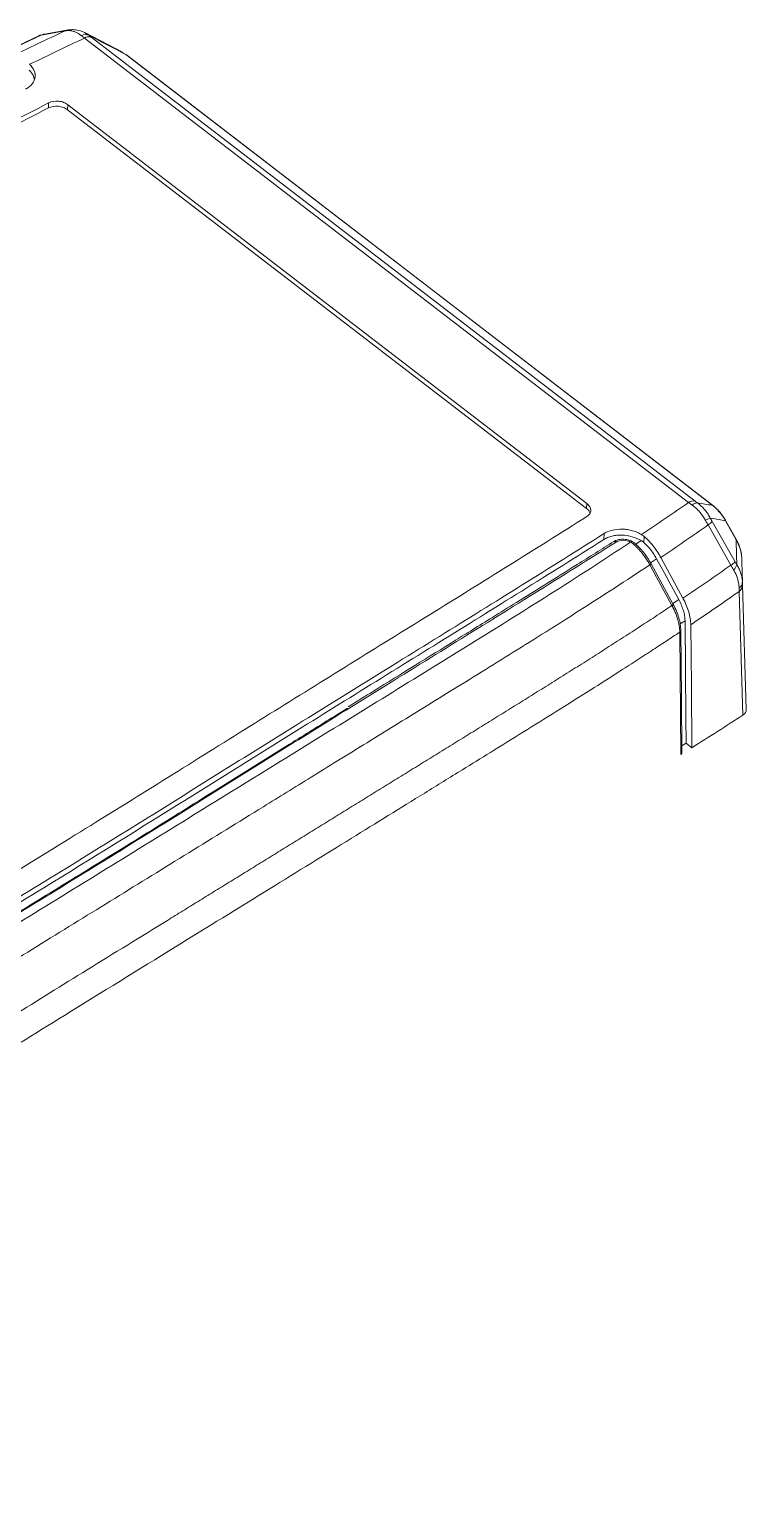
# Model space of a CAD drawing. Header units: inches. Extents: x 319 to 1827, y 1181 to 1488.
# Drawn here: x 1131.9 to 1157.7, y 1255.8 to 1309.2 of the extents above; entities that cross this region are included whole.
import ezdxf

# ---------------------------------------------------------------- set-up
doc = ezdxf.new("R2010")
doc.units = ezdxf.units.IN

msp = doc.modelspace()

# ---------------------------------------------------------------- linework, layer by layer
at = {"color": 7, "linetype": 'Continuous', "lineweight": 15}
for p, q in [((1133.131, 1309.127), (1132.27, 1308.975)), ((1133.249, 1309.16), (1132.388, 1309.008)), ((1133.374, 1309.172), (1133.247, 1309.16)), ((1133.379, 1309.172), (1133.401, 1309.171)), ((1135.195, 1308.36), (1133.84, 1309.065)), ((1132.181, 1308.948), (1130.119, 1307.961)), ((1132.183, 1308.949), (1132.149, 1308.921)), ((1132.258, 1308.976), (1132.218, 1308.958)), ((1133.829, 1308.865), (1155.591, 1292.141)), ((1155.824, 1292.184), (1134.062, 1308.908)), ((1135.25, 1308.313), (1135.108, 1308.404)), ((1135.167, 1308.359), (1135.315, 1308.277)), ((1135.315, 1308.277), (1156.446, 1292.037)), ((1156.475, 1292.021), (1135.344, 1308.26)), ((1132.532, 1306.352), (1132.539, 1306.533)), ((1133.233, 1306.466), (1133.221, 1306.286)), ((1151.93, 1292.097), (1133.233, 1306.466)), ((1151.917, 1291.917), (1133.221, 1306.286)), ((1151.93, 1292.097), (1151.917, 1291.917)), ((1156.438, 1291.451), (1157.262, 1290.004)), ((1157.302, 1290.791), (1156.914, 1291.481)), ((1157.302, 1290.811), (1156.919, 1291.493)), ((1152.532, 1290.8), (1152.544, 1291.014)), ((1153.986, 1290.916), (1153.973, 1290.7)), ((1156.293, 1291.327), (1157.116, 1289.88)), ((1153.639, 1290.68), (1153.558, 1290.733)), ((1154.194, 1289.892), (1154.99, 1288.425)), ((1155.038, 1288.464), (1154.241, 1289.931)), ((1157.526, 1289.203), (1157.528, 1289.336)), ((1157.546, 1284.479), (1157.413, 1288.933)), ((1157.669, 1284.687), (1157.536, 1289.164)), ((1155.312, 1283.053), (1155.272, 1287.467)), ((1155.349, 1283.366), (1155.503, 1283.463)), ((1155.71, 1283.304), (1155.503, 1283.463))]:
    msp.add_line(p, q, dxfattribs=at)
at = {"color": 8, "linetype": 'Continuous', "lineweight": 15}
for p, q in [((1133.986, 1308.968), (1133.847, 1309.049)), ((1153.886, 1290.765), (1153.686, 1290.631)), ((1154.221, 1289.961), (1154.439, 1290.107)), ((1155.235, 1288.641), (1155.006, 1288.487)), ((1155.29, 1287.76), (1155.462, 1287.876))]:
    msp.add_line(p, q, dxfattribs=at)
at = {"color": 7, "linetype": 'Continuous', "lineweight": 15, "flags": 128}
for points in [[(1135.344, 1308.26), (1135.336, 1308.266), (1135.315, 1308.277)], [(1156.475, 1292.021), (1156.485, 1292.012), (1156.496, 1292.001)], [(1156.915, 1291.501), (1156.916, 1291.501), (1156.919, 1291.497), (1156.918, 1291.49), (1156.914, 1291.481)], [(1157.302, 1290.811), (1157.303, 1290.81), (1157.306, 1290.806), (1157.306, 1290.799), (1157.302, 1290.791)], [(1155.235, 1288.641), (1154.971, 1289.127), (1154.705, 1289.617), (1154.439, 1290.107)], [(1154.589, 1290.156), (1154.988, 1289.423), (1155.386, 1288.69)], [(1157.505, 1290.151), (1157.501, 1290.182), (1157.495, 1290.212)], [(1155.503, 1283.463), (1155.494, 1284.378), (1155.478, 1286.127), (1155.462, 1287.876)], [(1155.669, 1287.733), (1155.69, 1285.519), (1155.71, 1283.304)], [(1155.351, 1283.117), (1155.333, 1285.101), (1155.311, 1287.535)]]:
    msp.add_lwpolyline(points, dxfattribs=at)
at = {"color": 8, "linetype": 'Continuous', "lineweight": 15, "flags": 128}
for points in [[(1156.446, 1292.037), (1156.466, 1292.027), (1156.475, 1292.021)], [(1153.559, 1290.733), (1153.557, 1290.734), (1153.545, 1290.735), (1153.532, 1290.732), (1153.517, 1290.724), (1153.501, 1290.712)], [(1155.037, 1288.466), (1155.038, 1288.466), (1155.037, 1288.462), (1155.031, 1288.455), (1155.021, 1288.447), (1155.008, 1288.437), (1154.99, 1288.425)]]:
    msp.add_lwpolyline(points, dxfattribs=at)
at = {"color": 8, "linetype": 'Continuous', "lineweight": 15}
for centre, radius, start, end in [((1133.287, 1308.796), 0.366, 96.1047, 115.1792), ((1133.383, 1308.887), 0.285, 90.9191, 118.6315), ((1152.924, 1290.649), 0.0862, 47.5546, 115.1357), ((1153.611, 1290.61), 0.0745, 68.7435, 128.2507), ((1154.139, 1290.006), 0.127, 295.633, 323.718), ((1155.226, 1287.539), 0.0849, 302.5623, 357.3491)]:
    msp.add_arc(centre, radius, start, end, dxfattribs=at)
at = {"color": 7, "linetype": 'Continuous', "lineweight": 15}
for centre, radius, start, end in [((1132.365, 1308.558), 0.431, 103.6947, 115.0692), ((1132.426, 1308.643), 0.366, 95.8509, 115.2102), ((1133.865, 1308.665), 0.327, 68.1212, 116.9895), ((1133.991, 1308.639), 0.278, 75.1244, 125.6276), ((1155.752, 1291.915), 0.278, 75.1244, 125.6276), ((1155.898, 1291.869), 0.251, 87.5041, 135.2516), ((1156.625, 1290.619), 0.983, 104.8306, 116.075), ((1155.969, 1291.852), 0.616, 301.6679, 319.4819), ((1156.795, 1290.402), 0.613, 301.6225, 319.5704), ((1156.989, 1289.984), 0.349, 309.4632, 345.3449), ((1157.308, 1289.27), 0.226, 296.6454, 355.7886), ((1157.247, 1289.169), 0.288, 304.9833, 358.873)]:
    msp.add_arc(centre, radius, start, end, dxfattribs=at)
for points in [[(1131.141, 1308.177), (1131.806, 1308.501), (1132.467, 1308.817), (1133.131, 1309.127)], [(1130.249, 1308.008), (1130.917, 1308.334), (1131.591, 1308.656), (1132.27, 1308.975)], [(1131.853, 1307.922), (1132.507, 1308.24), (1133.166, 1308.554), (1133.829, 1308.865)], [(1133.986, 1308.968), (1134.429, 1308.738), (1134.872, 1308.507), (1135.315, 1308.277)], [(1134.062, 1308.908), (1134.035, 1308.928), (1134.01, 1308.949), (1133.986, 1308.968)], [(1155.591, 1292.141), (1155.033, 1291.749), (1154.469, 1291.362), (1153.9, 1290.979)], [(1155.909, 1292.12), (1155.879, 1292.141), (1155.851, 1292.163), (1155.824, 1292.184)], [(1156.446, 1292.037), (1156.268, 1292.064), (1156.089, 1292.092), (1155.909, 1292.12)], [(1153.9, 1290.979), (1153.93, 1290.96), (1153.959, 1290.939), (1153.986, 1290.916)], [(1154.589, 1290.156), (1155.162, 1290.542), (1155.73, 1290.932), (1156.293, 1291.327)], [(1153.973, 1290.7), (1153.946, 1290.724), (1153.917, 1290.746), (1153.886, 1290.765)], [(1157.302, 1290.791), (1157.309, 1290.493), (1157.318, 1290.194), (1157.327, 1289.895)], [(1157.116, 1289.88), (1156.545, 1289.478), (1155.968, 1289.082), (1155.386, 1288.69)], [(1157.536, 1289.164), (1157.535, 1289.192), (1157.534, 1289.222), (1157.533, 1289.254)], [(1157.546, 1284.479), (1157.627, 1284.532), (1157.672, 1284.606), (1157.669, 1284.687)], [(1155.71, 1283.304), (1156.328, 1283.694), (1156.941, 1284.086), (1157.546, 1284.479)]]:
    msp.add_open_spline(points, degree=3, dxfattribs=at)
for points, knots in [([(1133.247, 1309.137), (1133.233, 1309.137), (1133.205, 1309.136), (1133.166, 1309.133), (1133.143, 1309.129), (1133.131, 1309.127)], [0, 0, 0, 0, 0.334384, 0.6677, 1, 1, 1, 1]), ([(1133.716, 1308.956), (1133.7, 1308.968), (1133.666, 1308.994), (1133.615, 1309.027), (1133.563, 1309.057), (1133.51, 1309.082), (1133.458, 1309.102), (1133.405, 1309.118), (1133.352, 1309.129), (1133.299, 1309.136), (1133.264, 1309.137), (1133.247, 1309.137)], [0, 0, 0, 0, 0.110729, 0.221893, 0.333349, 0.444948, 0.556545, 0.66799, 0.77914, 0.889855, 1, 1, 1, 1]), ([(1133.86, 1309.054), (1133.782, 1309.09), (1133.626, 1309.162), (1133.461, 1309.169), (1133.379, 1309.172)], [0, 0, 0, 0, 0.49872, 1, 1, 1, 1]), ([(1132.27, 1308.975), (1132.259, 1308.972), (1132.237, 1308.968), (1132.208, 1308.96), (1132.191, 1308.952), (1132.183, 1308.949)], [0, 0, 0, 0, 0.332163, 0.66548, 1, 1, 1, 1]), ([(1133.829, 1308.865), (1133.81, 1308.881), (1133.771, 1308.912), (1133.735, 1308.941), (1133.716, 1308.956)], [0, 0, 0, 0, 0.500278, 1, 1, 1, 1]), ([(1131.708, 1307.027), (1131.755, 1307.052), (1131.798, 1307.079), (1131.875, 1307.139), (1131.91, 1307.173), (1131.967, 1307.243), (1131.99, 1307.279), (1132.026, 1307.357), (1132.039, 1307.397), (1132.059, 1307.52), (1132.049, 1307.605), (1131.984, 1307.769), (1131.928, 1307.85), (1131.853, 1307.922)], [0, 0, 0, 0, 0.125, 0.125, 0.25, 0.25, 0.375, 0.375, 0.5, 0.5, 0.75, 0.75, 1, 1, 1, 1]), ([(1131.842, 1307.706), (1131.895, 1307.647), (1131.995, 1307.538), (1132.015, 1307.415), (1132.024, 1307.358)], [0, 0, 0, 0, 0.53806, 1, 1, 1, 1]), ([(1132.539, 1306.533), (1131.522, 1306.007), (1130.507, 1305.48), (1128.485, 1304.412), (1127.478, 1303.871), (1125.473, 1302.77), (1124.474, 1302.208), (1122.484, 1301.062), (1121.493, 1300.478), (1118.528, 1298.699), (1116.559, 1297.48), (1113.641, 1295.594), (1112.674, 1294.955), (1110.75, 1293.659), (1109.793, 1293.001), (1106.937, 1290.998), (1105.052, 1289.622), (1102.262, 1287.488), (1101.338, 1286.766), (1099.495, 1285.303), (1098.576, 1284.562), (1095.831, 1282.313), (1094.018, 1280.776), (1091.358, 1278.417), (1090.482, 1277.62), (1088.738, 1276.02), (1087.871, 1275.216), (1087, 1274.413)], [0, 0, 0, 0, 0.0625, 0.0625, 0.125, 0.125, 0.1875, 0.1875, 0.25, 0.25, 0.375, 0.375, 0.4375, 0.4375, 0.5, 0.5, 0.625, 0.625, 0.6875, 0.6875, 0.75, 0.75, 0.875, 0.875, 0.9375, 0.9375, 1, 1, 1, 1]), ([(1133.221, 1306.286), (1133.177, 1306.319), (1133.124, 1306.348), (1133.009, 1306.39), (1132.946, 1306.405), (1132.757, 1306.423), (1132.629, 1306.402), (1132.532, 1306.352)], [0, 0, 0, 0, 0.25, 0.25, 0.5, 0.5, 1, 1, 1, 1]), ([(1133.233, 1306.466), (1133.189, 1306.5), (1133.136, 1306.528), (1133.02, 1306.572), (1132.956, 1306.586), (1132.765, 1306.604), (1132.636, 1306.583), (1132.539, 1306.533)], [0, 0, 0, 0, 0.25, 0.25, 0.5, 0.5, 1, 1, 1, 1]), ([(1086.994, 1274.232), (1087.864, 1275.035), (1088.732, 1275.839), (1090.475, 1277.439), (1091.352, 1278.235), (1094.012, 1280.595), (1095.825, 1282.132), (1098.569, 1284.381), (1099.488, 1285.122), (1101.331, 1286.585), (1102.255, 1287.308), (1105.045, 1289.441), (1106.93, 1290.818), (1109.787, 1292.821), (1110.744, 1293.478), (1112.668, 1294.775), (1113.634, 1295.413), (1116.553, 1297.299), (1118.522, 1298.519), (1121.486, 1300.298), (1122.477, 1300.882), (1124.467, 1302.028), (1125.466, 1302.589), (1127.472, 1303.691), (1128.479, 1304.231), (1130.5, 1305.299), (1131.515, 1305.826), (1132.532, 1306.352)], [0, 0, 0, 0, 0.0625, 0.0625, 0.125, 0.125, 0.25, 0.25, 0.3125, 0.3125, 0.375, 0.375, 0.5, 0.5, 0.5625, 0.5625, 0.625, 0.625, 0.75, 0.75, 0.8125, 0.8125, 0.875, 0.875, 0.9375, 0.9375, 1, 1, 1, 1]), ([(1151.928, 1291.632), (1151.972, 1291.66), (1152.007, 1291.694), (1152.056, 1291.77), (1152.068, 1291.812), (1152.069, 1291.94), (1152.019, 1292.029), (1151.93, 1292.097)], [0, 0, 0, 0, 0.25, 0.25, 0.5, 0.5, 1, 1, 1, 1]), ([(1155.72, 1292.045), (1155.698, 1292.062), (1155.654, 1292.095), (1155.612, 1292.126), (1155.591, 1292.141)], [0, 0, 0, 0, 0.499722, 1, 1, 1, 1]), ([(1156.193, 1291.503), (1156.179, 1291.526), (1156.152, 1291.573), (1156.107, 1291.642), (1156.059, 1291.708), (1156.008, 1291.772), (1155.954, 1291.833), (1155.899, 1291.892), (1155.841, 1291.946), (1155.782, 1291.998), (1155.741, 1292.03), (1155.72, 1292.045)], [0, 0, 0, 0, 0.110145, 0.22086, 0.33201, 0.443455, 0.555052, 0.666651, 0.778107, 0.889271, 1, 1, 1, 1]), ([(1155.909, 1292.12), (1155.93, 1292.104), (1155.971, 1292.073), (1156.03, 1292.023), (1156.088, 1291.968), (1156.143, 1291.91), (1156.196, 1291.848), (1156.245, 1291.783), (1156.292, 1291.714), (1156.335, 1291.644), (1156.361, 1291.594), (1156.373, 1291.57)], [0, 0, 0, 0, 0.1082774, 0.2175827, 0.3277908, 0.438767, 0.550369, 0.662448, 0.7748506, 0.8874204, 1, 1, 1, 1]), ([(1156.446, 1292.037), (1156.463, 1292.024), (1156.496, 1291.999), (1156.545, 1291.957), (1156.593, 1291.913), (1156.638, 1291.866), (1156.682, 1291.819), (1156.734, 1291.757), (1156.792, 1291.68), (1156.857, 1291.584), (1156.895, 1291.516), (1156.914, 1291.481)], [0, 0, 0, 0, 0.092658, 0.184384, 0.275093, 0.364721, 0.45321, 0.54049, 0.690081, 0.843356, 1, 1, 1, 1]), ([(1156.917, 1291.498), (1156.888, 1291.546), (1156.831, 1291.643), (1156.727, 1291.779), (1156.615, 1291.902), (1156.535, 1291.968), (1156.495, 1292.001)], [0, 0, 0, 0, 0.246908, 0.49742, 0.749271, 1, 1, 1, 1]), ([(1103.407, 1261.804), (1104.488, 1262.445), (1105.571, 1263.084), (1107.732, 1264.364), (1108.808, 1265.005), (1112.014, 1266.946), (1114.121, 1268.256), (1117.261, 1270.202), (1118.304, 1270.847), (1120.387, 1272.126), (1121.427, 1272.759), (1124.529, 1274.654), (1126.575, 1275.906), (1129.613, 1277.769), (1130.621, 1278.387), (1132.627, 1279.621), (1133.624, 1280.236), (1136.598, 1282.08), (1138.555, 1283.308), (1141.472, 1285.123), (1142.441, 1285.724), (1144.368, 1286.919), (1145.325, 1287.512), (1147.229, 1288.693), (1148.175, 1289.28), (1150.058, 1290.455), (1150.994, 1291.042), (1151.928, 1291.632)], [0, 0, 0, 0, 0.0625, 0.0625, 0.125, 0.125, 0.25, 0.25, 0.3125, 0.3125, 0.375, 0.375, 0.5, 0.5, 0.5625, 0.5625, 0.625, 0.625, 0.75, 0.75, 0.8125, 0.8125, 0.875, 0.875, 0.9375, 0.9375, 1, 1, 1, 1]), ([(1151.917, 1291.917), (1151.935, 1291.902), (1151.972, 1291.871), (1152.011, 1291.819), (1152.035, 1291.779), (1152.04, 1291.756), (1152.041, 1291.752)], [0, 0, 0, 0, 0.308316, 0.625575, 0.933882, 1, 1, 1, 1]), ([(1156.293, 1291.327), (1156.282, 1291.347), (1156.259, 1291.385), (1156.226, 1291.444), (1156.204, 1291.483), (1156.193, 1291.503)], [0, 0, 0, 0, 0.3323, 0.665616, 1, 1, 1, 1]), ([(1156.373, 1291.57), (1156.384, 1291.55), (1156.405, 1291.51), (1156.427, 1291.471), (1156.438, 1291.451)], [0, 0, 0, 0, 0.501894, 1, 1, 1, 1]), ([(1156.914, 1291.481), (1156.839, 1291.494), (1156.659, 1291.524), (1156.479, 1291.553), (1156.373, 1291.57)], [0, 0, 0, 0, 0.4149, 1, 1, 1, 1]), ([(1101.549, 1259.705), (1102.673, 1260.384), (1103.806, 1261.057), (1106.073, 1262.398), (1107.207, 1263.067), (1109.465, 1264.411), (1110.587, 1265.087), (1112.813, 1266.448), (1113.919, 1267.131), (1116.12, 1268.495), (1117.216, 1269.175), (1119.402, 1270.527), (1120.493, 1271.196), (1122.668, 1272.526), (1123.752, 1273.187), (1125.907, 1274.505), (1126.979, 1275.161), (1129.113, 1276.469), (1130.174, 1277.12), (1132.284, 1278.416), (1133.333, 1279.061), (1135.418, 1280.349), (1136.453, 1280.993), (1138.511, 1282.278), (1139.534, 1282.918), (1141.574, 1284.188), (1142.591, 1284.819), (1144.612, 1286.073), (1145.617, 1286.696), (1147.614, 1287.934), (1148.607, 1288.549), (1150.583, 1289.781), (1151.565, 1290.396), (1152.544, 1291.014)], [0, 0, 0, 0, 0.0625, 0.0625, 0.125, 0.125, 0.1875, 0.1875, 0.25, 0.25, 0.3125, 0.3125, 0.375, 0.375, 0.4375, 0.4375, 0.5, 0.5, 0.5625, 0.5625, 0.625, 0.625, 0.6875, 0.6875, 0.75, 0.75, 0.8125, 0.8125, 0.875, 0.875, 0.9375, 0.9375, 1, 1, 1, 1]), ([(1152.532, 1290.8), (1152.575, 1290.827), (1152.622, 1290.851), (1152.723, 1290.893), (1152.778, 1290.91), (1152.891, 1290.938), (1152.949, 1290.948), (1153.069, 1290.96), (1153.132, 1290.963), (1153.317, 1290.958), (1153.443, 1290.939), (1153.678, 1290.872), (1153.789, 1290.824), (1153.886, 1290.765)], [0, 0, 0, 0, 0.125, 0.125, 0.25, 0.25, 0.375, 0.375, 0.5, 0.5, 0.75, 0.75, 1, 1, 1, 1]), ([(1153.9, 1290.979), (1153.851, 1291.009), (1153.8, 1291.036), (1153.691, 1291.083), (1153.633, 1291.103), (1153.515, 1291.137), (1153.455, 1291.15), (1153.332, 1291.169), (1153.268, 1291.174), (1153.083, 1291.179), (1152.96, 1291.166), (1152.735, 1291.112), (1152.631, 1291.069), (1152.544, 1291.014)], [0, 0, 0, 0, 0.125, 0.125, 0.25, 0.25, 0.375, 0.375, 0.5, 0.5, 0.75, 0.75, 1, 1, 1, 1]), ([(1153.986, 1290.916), (1154.043, 1290.867), (1154.099, 1290.814), (1154.209, 1290.699), (1154.263, 1290.637), (1154.365, 1290.508), (1154.413, 1290.442), (1154.506, 1290.302), (1154.549, 1290.23), (1154.589, 1290.156)], [0, 0, 0, 0, 0.25, 0.25, 0.5, 0.5, 0.75, 0.75, 1, 1, 1, 1]), ([(1152.532, 1290.8), (1151.552, 1290.18), (1150.568, 1289.564), (1148.59, 1288.332), (1147.596, 1287.715), (1145.595, 1286.475), (1144.588, 1285.851), (1142.562, 1284.594), (1141.543, 1283.962), (1139.496, 1282.688), (1138.47, 1282.046), (1136.407, 1280.758), (1135.37, 1280.113), (1133.281, 1278.822), (1132.23, 1278.175), (1130.116, 1276.878), (1129.054, 1276.226), (1126.919, 1274.917), (1125.845, 1274.26), (1123.687, 1272.94), (1122.602, 1272.278), (1120.424, 1270.947), (1119.332, 1270.277), (1117.144, 1268.924), (1116.048, 1268.242), (1113.844, 1266.877), (1112.737, 1266.193), (1110.508, 1264.832), (1109.385, 1264.155), (1107.125, 1262.81), (1105.989, 1262.141), (1103.72, 1260.798), (1102.587, 1260.125), (1101.462, 1259.444)], [0, 0, 0, 0, 0.0625, 0.0625, 0.125, 0.125, 0.1875, 0.1875, 0.25, 0.25, 0.3125, 0.3125, 0.375, 0.375, 0.4375, 0.4375, 0.5, 0.5, 0.5625, 0.5625, 0.625, 0.625, 0.6875, 0.6875, 0.75, 0.75, 0.8125, 0.8125, 0.875, 0.875, 0.9375, 0.9375, 1, 1, 1, 1]), ([(1101.863, 1259.324), (1102.989, 1260.005), (1104.124, 1260.679), (1106.395, 1262.023), (1107.532, 1262.693), (1109.795, 1264.04), (1110.92, 1264.719), (1113.153, 1266.083), (1114.262, 1266.768), (1116.471, 1268.137), (1117.57, 1268.82), (1119.762, 1270.176), (1120.856, 1270.848), (1123.038, 1272.182), (1124.124, 1272.845), (1126.284, 1274.166), (1127.358, 1274.823), (1129.494, 1276.133), (1130.556, 1276.784), (1132.671, 1278.083), (1133.722, 1278.73), (1135.812, 1280.022), (1136.851, 1280.667), (1138.914, 1281.956), (1139.941, 1282.598), (1141.987, 1283.872), (1143.007, 1284.505), (1145.034, 1285.762), (1146.042, 1286.387), (1148.045, 1287.628), (1149.04, 1288.244), (1151.018, 1289.478), (1152.002, 1290.094), (1152.982, 1290.713)], [0, 0, 0, 0, 0.0625, 0.0625, 0.125, 0.125, 0.1875, 0.1875, 0.25, 0.25, 0.3125, 0.3125, 0.375, 0.375, 0.4375, 0.4375, 0.5, 0.5, 0.5625, 0.5625, 0.625, 0.625, 0.6875, 0.6875, 0.75, 0.75, 0.8125, 0.8125, 0.875, 0.875, 0.9375, 0.9375, 1, 1, 1, 1]), ([(1153.501, 1290.712), (1152.542, 1290.073), (1151.568, 1289.446), (1149.596, 1288.195), (1148.599, 1287.574), (1146.586, 1286.326), (1145.57, 1285.7), (1143.526, 1284.439), (1142.498, 1283.804), (1139.398, 1281.89), (1137.311, 1280.601), (1133.1, 1278.005), (1130.978, 1276.696), (1126.702, 1274.04), (1124.549, 1272.692), (1121.285, 1270.653), (1120.19, 1269.971), (1117.99, 1268.601), (1116.883, 1267.913), (1113.546, 1265.852), (1111.297, 1264.479), (1106.752, 1261.766), (1104.455, 1260.427), (1102.134, 1259.116)], [0, 0, 0, 0, 0.0625, 0.0625, 0.125, 0.125, 0.1875, 0.1875, 0.25, 0.25, 0.375, 0.375, 0.5, 0.5, 0.625, 0.625, 0.6875, 0.6875, 0.75, 0.75, 0.875, 0.875, 1, 1, 1, 1]), ([(1152.894, 1290.731), (1152.457, 1290.455), (1151.632, 1289.936), (1150.465, 1289.206), (1149.447, 1288.571), (1148.577, 1288.031), (1147.844, 1287.576), (1146.423, 1286.695), (1144.941, 1285.779), (1143.634, 1284.966), (1143.329, 1284.776)], [0, 0, 0, 0, 0.13946, 0.262885, 0.370274, 0.461627, 0.536943, 0.600338, 0.90654, 1, 1, 1, 1]), ([(1153.559, 1290.733), (1153.507, 1290.756), (1153.402, 1290.802), (1153.216, 1290.821), (1153.033, 1290.801), (1152.937, 1290.753), (1152.889, 1290.728)], [0, 0, 0, 0, 0.247731, 0.496912, 0.747562, 1, 1, 1, 1]), ([(1152.982, 1290.713), (1153.048, 1290.754), (1153.138, 1290.778), (1153.327, 1290.778), (1153.424, 1290.754), (1153.501, 1290.712)], [0, 0, 0, 0, 0.5, 0.5, 1, 1, 1, 1]), ([(1153.565, 1290.669), (1153.555, 1290.677), (1153.535, 1290.692), (1153.512, 1290.706), (1153.501, 1290.712)], [0, 0, 0, 0, 0.5003722, 1, 1, 1, 1]), ([(1153.565, 1290.669), (1153.586, 1290.652), (1153.627, 1290.617), (1153.687, 1290.561), (1153.747, 1290.502), (1153.804, 1290.441), (1153.861, 1290.378), (1153.915, 1290.312), (1153.967, 1290.245), (1154.017, 1290.176), (1154.065, 1290.106), (1154.11, 1290.035), (1154.154, 1289.964), (1154.18, 1289.916), (1154.194, 1289.892)], [0, 0, 0, 0, 0.086798, 0.172998, 0.258569, 0.343497, 0.427783, 0.51143, 0.594443, 0.67683, 0.758598, 0.839739, 0.920218, 1, 1, 1, 1]), ([(1154.241, 1289.931), (1154.154, 1290.075), (1153.98, 1290.363), (1153.752, 1290.574), (1153.638, 1290.68)], [0, 0, 0, 0, 0.49968, 1, 1, 1, 1]), ([(1154.439, 1290.107), (1154.377, 1290.222), (1154.306, 1290.329), (1154.147, 1290.532), (1154.062, 1290.622), (1153.973, 1290.7)], [0, 0, 0, 0, 0.5, 0.5, 1, 1, 1, 1]), ([(1157.495, 1290.212), (1157.49, 1290.259), (1157.482, 1290.353), (1157.441, 1290.506), (1157.382, 1290.661), (1157.329, 1290.761), (1157.302, 1290.811)], [0, 0, 0, 0, 0.253356, 0.506297, 0.755949, 1, 1, 1, 1]), ([(1157.505, 1290.151), (1157.504, 1290.17), (1157.502, 1290.208), (1157.495, 1290.265), (1157.486, 1290.323), (1157.473, 1290.381), (1157.452, 1290.459), (1157.418, 1290.557), (1157.367, 1290.675), (1157.324, 1290.752), (1157.302, 1290.791)], [0, 0, 0, 0, 0.093137, 0.185608, 0.277426, 0.368604, 0.459164, 0.637279, 0.817519, 1, 1, 1, 1]), ([(1102.739, 1258.251), (1103.06, 1258.432), (1103.728, 1258.81), (1104.764, 1259.403), (1105.876, 1260.045), (1107.061, 1260.735), (1108.319, 1261.475), (1109.65, 1262.264), (1111.051, 1263.104), (1112.523, 1263.993), (1114.063, 1264.931), (1115.671, 1265.918), (1117.346, 1266.952), (1119.303, 1268.166), (1121.563, 1269.573), (1124.148, 1271.186), (1126.865, 1272.885), (1129.592, 1274.583), (1132.294, 1276.256), (1134.936, 1277.886), (1137.603, 1279.53), (1139.663, 1280.802), (1141.13, 1281.707), (1142.011, 1282.252), (1142.934, 1282.822), (1143.896, 1283.416), (1144.899, 1284.035), (1145.94, 1284.678), (1147.019, 1285.344), (1148.135, 1286.034), (1149.287, 1286.749), (1150.472, 1287.491), (1151.689, 1288.261), (1152.937, 1289.061), (1153.77, 1289.612), (1154.194, 1289.892)], [0, 0, 0, 0, 0.017224, 0.035855, 0.055895, 0.077342, 0.100197, 0.124461, 0.150134, 0.177217, 0.205711, 0.235616, 0.266931, 0.299657, 0.346032, 0.395424, 0.447821, 0.503211, 0.554308, 0.606236, 0.659002, 0.712611, 0.729466, 0.747194, 0.765797, 0.785272, 0.805622, 0.826848, 0.848953, 0.871934, 0.895792, 0.920526, 0.946137, 0.97263, 1, 1, 1, 1]), ([(1157.211, 1289.714), (1157.195, 1289.741), (1157.164, 1289.796), (1157.132, 1289.852), (1157.116, 1289.88)], [0, 0, 0, 0, 0.5013262, 1, 1, 1, 1]), ([(1157.262, 1290.004), (1157.272, 1289.986), (1157.294, 1289.948), (1157.316, 1289.913), (1157.327, 1289.895)], [0, 0, 0, 0, 0.49823, 1, 1, 1, 1]), ([(1157.327, 1289.895), (1157.341, 1289.873), (1157.369, 1289.827), (1157.405, 1289.757), (1157.438, 1289.686), (1157.465, 1289.614), (1157.488, 1289.542), (1157.507, 1289.469), (1157.52, 1289.397), (1157.53, 1289.325), (1157.532, 1289.277), (1157.533, 1289.254)], [0, 0, 0, 0, 0.1122179, 0.224526, 0.3367638, 0.4487713, 0.5603904, 0.671467, 0.781853, 0.8914079, 1, 1, 1, 1]), ([(1157.533, 1289.254), (1157.528, 1289.422), (1157.518, 1289.721), (1157.509, 1290.021), (1157.505, 1290.151)], [0, 0, 0, 0, 0.563319, 1, 1, 1, 1]), ([(1157.409, 1289.069), (1157.408, 1289.092), (1157.405, 1289.139), (1157.395, 1289.211), (1157.381, 1289.283), (1157.363, 1289.356), (1157.341, 1289.429), (1157.314, 1289.502), (1157.284, 1289.574), (1157.25, 1289.645), (1157.224, 1289.691), (1157.211, 1289.714)], [0, 0, 0, 0, 0.111054, 0.222476, 0.334117, 0.445823, 0.557438, 0.66881, 0.77979, 0.890232, 1, 1, 1, 1]), ([(1157.413, 1288.933), (1157.268, 1288.831), (1156.979, 1288.629), (1156.543, 1288.328), (1156.107, 1288.029), (1155.815, 1287.832), (1155.669, 1287.733)], [0, 0, 0, 0, 0.251282, 0.501693, 0.751258, 1, 1, 1, 1]), ([(1157.409, 1289.069), (1157.41, 1289.045), (1157.412, 1288.998), (1157.413, 1288.955), (1157.413, 1288.933)], [0, 0, 0, 0, 0.499625, 1, 1, 1, 1]), ([(1154.99, 1288.425), (1154.789, 1288.291), (1154.387, 1288.024), (1153.781, 1287.628), (1153.175, 1287.236), (1152.57, 1286.848), (1151.964, 1286.462), (1151.36, 1286.08), (1150.756, 1285.701), (1150.153, 1285.324), (1149.551, 1284.949), (1148.95, 1284.576), (1148.351, 1284.205), (1147.753, 1283.835), (1147.157, 1283.466), (1146.562, 1283.099), (1145.97, 1282.734), (1145.38, 1282.369), (1144.792, 1282.006), (1144.206, 1281.645), (1143.623, 1281.284), (1143.042, 1280.925), (1142.463, 1280.568), (1141.887, 1280.212), (1141.313, 1279.858), (1140.742, 1279.506), (1140.174, 1279.155), (1139.608, 1278.805), (1139.045, 1278.458), (1138.484, 1278.112), (1137.926, 1277.768), (1137.371, 1277.426), (1136.042, 1276.607), (1134.005, 1275.351), (1131.322, 1273.692), (1128.852, 1272.157), (1126.628, 1270.769), (1124.37, 1269.359), (1121.795, 1267.754), (1118.579, 1265.754), (1115.497, 1263.854), (1112.804, 1262.217), (1110.76, 1260.989), (1108.808, 1259.831), (1106.948, 1258.743), (1105.184, 1257.725), (1104.035, 1257.074), (1103.479, 1256.759)], [0, 0, 0, 0, 0.013033, 0.026, 0.038902, 0.051736, 0.0645, 0.077197, 0.089825, 0.102383, 0.114873, 0.127294, 0.139646, 0.151929, 0.164142, 0.176282, 0.18835, 0.200345, 0.212269, 0.224121, 0.235901, 0.247609, 0.259245, 0.27081, 0.282302, 0.293723, 0.305072, 0.316349, 0.327554, 0.338688, 0.349751, 0.360741, 0.371661, 0.428577, 0.481044, 0.52906, 0.572623, 0.610096, 0.659199, 0.719921, 0.792224, 0.83161, 0.869089, 0.904664, 0.93834, 0.970118, 1, 1, 1, 1]), ([(1155.272, 1287.467), (1155.271, 1287.49), (1155.27, 1287.535), (1155.264, 1287.606), (1155.255, 1287.679), (1155.242, 1287.753), (1155.226, 1287.829), (1155.206, 1287.905), (1155.183, 1287.982), (1155.157, 1288.058), (1155.128, 1288.134), (1155.097, 1288.209), (1155.063, 1288.282), (1155.028, 1288.354), (1155.003, 1288.401), (1154.99, 1288.425)], [0, 0, 0, 0, 0.079701, 0.159454, 0.239108, 0.318516, 0.397533, 0.476017, 0.553831, 0.630846, 0.70694, 0.782, 0.855924, 0.928618, 1, 1, 1, 1]), ([(1155.311, 1287.535), (1155.307, 1287.606), (1155.299, 1287.748), (1155.243, 1287.984), (1155.159, 1288.225), (1155.078, 1288.385), (1155.038, 1288.464)], [0, 0, 0, 0, 0.250986, 0.501318, 0.750991, 1, 1, 1, 1]), ([(1155.462, 1287.876), (1155.462, 1287.932), (1155.456, 1287.991), (1155.436, 1288.114), (1155.421, 1288.179), (1155.383, 1288.31), (1155.359, 1288.376), (1155.303, 1288.508), (1155.271, 1288.575), (1155.235, 1288.641)], [0, 0, 0, 0, 0.25, 0.25, 0.5, 0.5, 0.75, 0.75, 1, 1, 1, 1]), ([(1155.386, 1288.69), (1155.431, 1288.608), (1155.47, 1288.525), (1155.54, 1288.358), (1155.57, 1288.275), (1155.642, 1288.032), (1155.668, 1287.875), (1155.669, 1287.733)], [0, 0, 0, 0, 0.25, 0.25, 0.5, 0.5, 1, 1, 1, 1]), ([(1155.272, 1287.467), (1155.109, 1287.359), (1154.77, 1287.133), (1154.24, 1286.786), (1153.671, 1286.416), (1152.943, 1285.947), (1151.992, 1285.342), (1150.848, 1284.622), (1149.643, 1283.871), (1148.515, 1283.172), (1147.33, 1282.44), (1145.666, 1281.412), (1143.361, 1279.989), (1140.37, 1278.141), (1136.926, 1276.016), (1133.375, 1273.829), (1129.947, 1271.704), (1127.063, 1269.906), (1124.476, 1268.291), (1121.811, 1266.63), (1119.474, 1265.179), (1117.177, 1263.76), (1114.939, 1262.387), (1112.666, 1261.009), (1110.688, 1259.827), (1109.126, 1258.901), (1107.43, 1257.908), (1105.59, 1256.845), (1104.384, 1256.162), (1103.797, 1255.829)], [0, 0, 0, 0, 0.010564, 0.021923, 0.034075, 0.047019, 0.068328, 0.094296, 0.118897, 0.14339, 0.164151, 0.191822, 0.245295, 0.304125, 0.371803, 0.450513, 0.51361, 0.57242, 0.618127, 0.662716, 0.724847, 0.75042, 0.791782, 0.8498, 0.876166, 0.900437, 0.935214, 0.968471, 1, 1, 1, 1]), ([(1116.527, 1268.213), (1116.874, 1268.428), (1118.162, 1269.227), (1120.406, 1270.614), (1123.317, 1272.39), (1126.303, 1274.215), (1129.297, 1276.051), (1132.256, 1277.867), (1135.196, 1279.677), (1138.182, 1281.538), (1140.738, 1283.135), (1142.458, 1284.204), (1143.152, 1284.634), (1143.304, 1284.729)], [0, 0, 0, 0, 0.037413, 0.138743, 0.243741, 0.354155, 0.46694, 0.576295, 0.685951, 0.799842, 0.918759, 0.982106, 1, 1, 1, 1]), ([(1155.312, 1283.053), (1155.322, 1283.061), (1155.342, 1283.077), (1155.353, 1283.101), (1155.35, 1283.114), (1155.35, 1283.117)], [0, 0, 0, 0, 0.451028, 0.902144, 1, 1, 1, 1])]:
    msp.add_open_spline(points, degree=3, knots=knots, dxfattribs=at)

doc.saveas('drawing.dxf')
